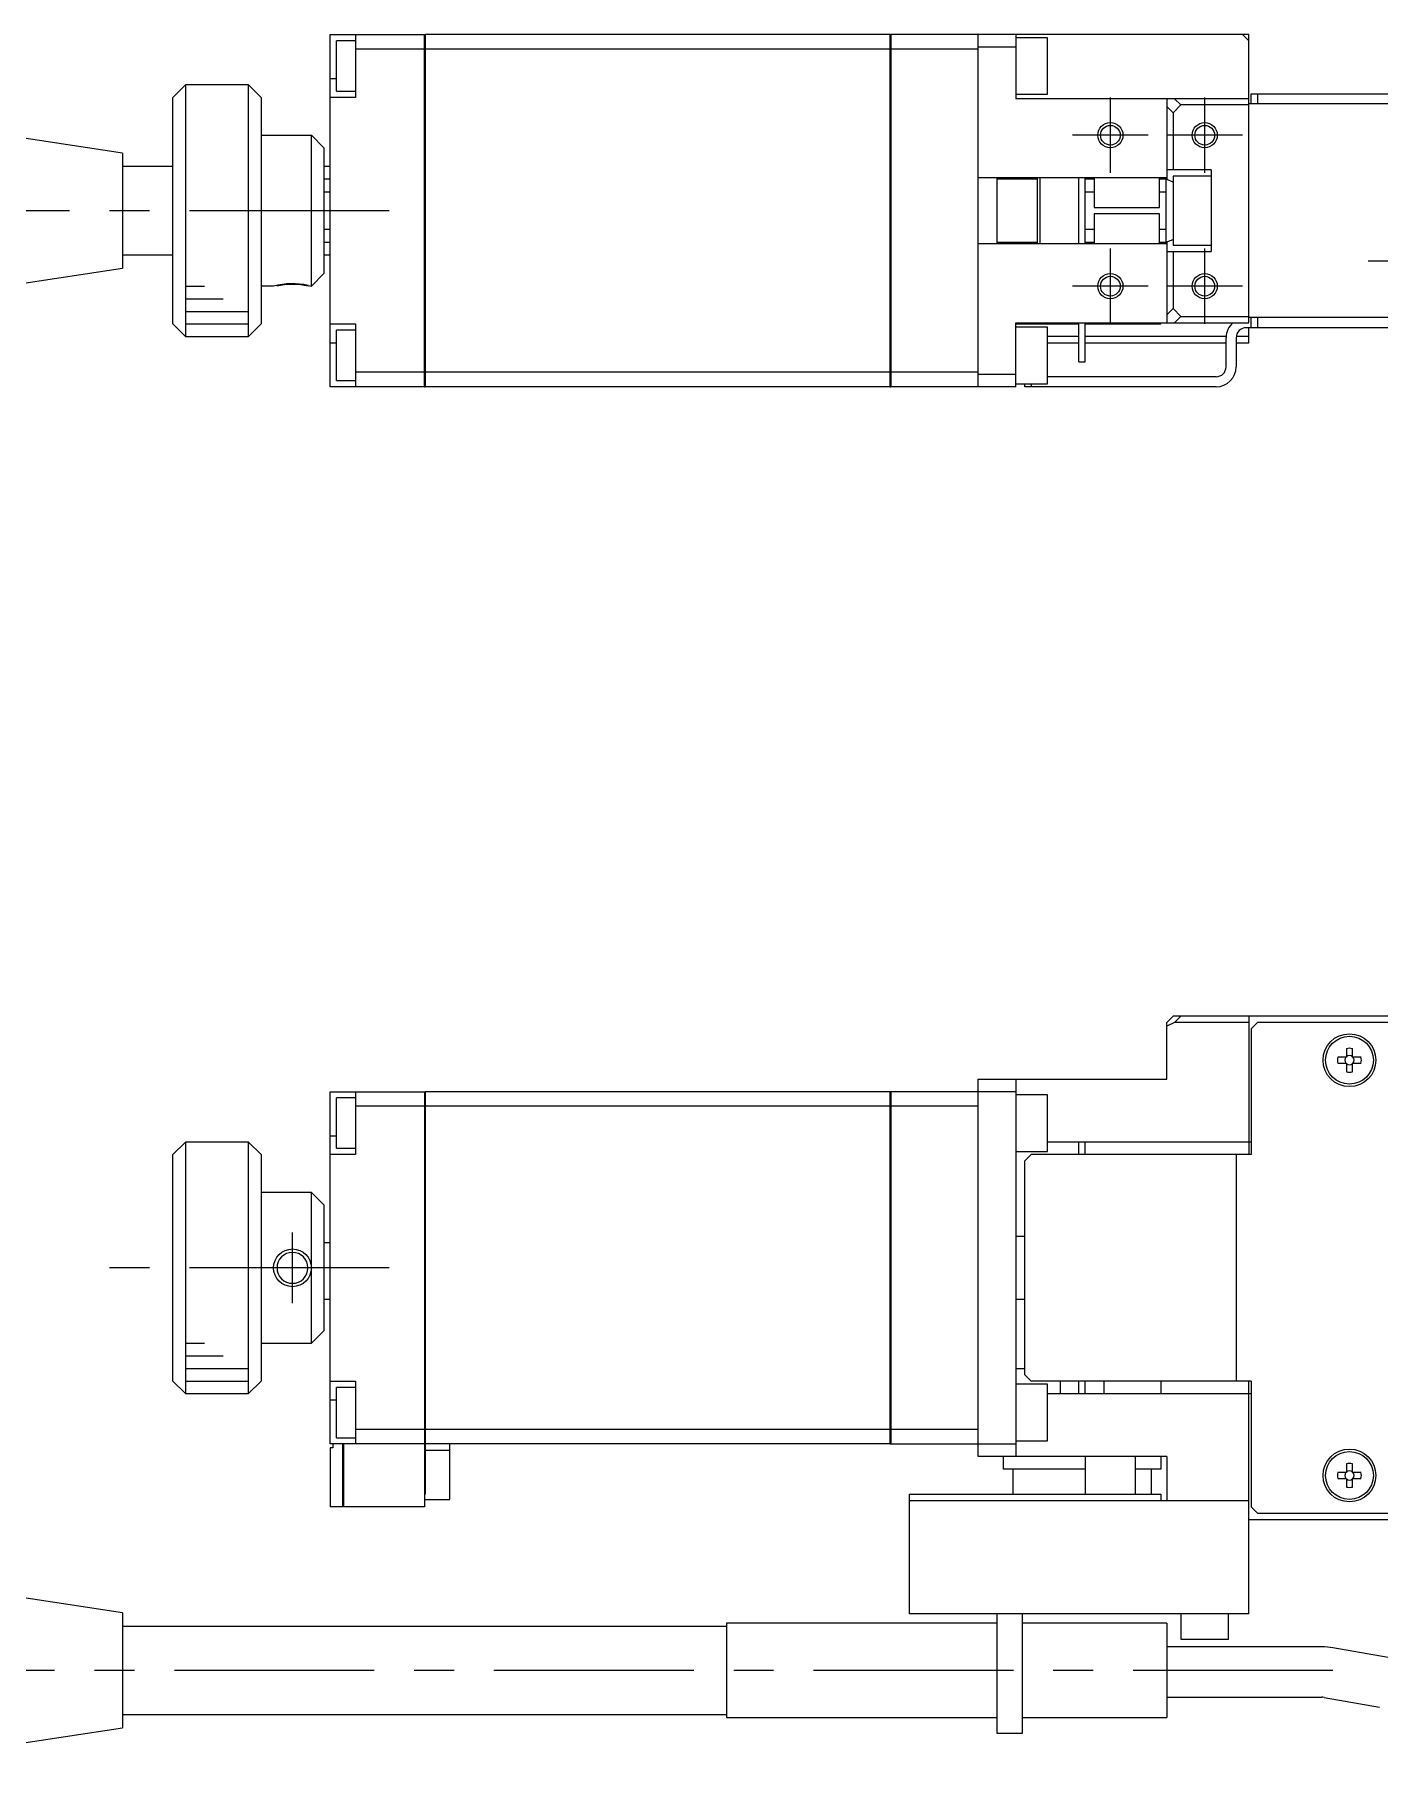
# Model space of a CAD drawing. Extents: x 0 to 680, y -8 to 382.
# Drawn here: x 117 to 223.9, y 244.7 to 381.7 of the extents above; entities that cross this region are included whole.
import ezdxf

# ---------------------------------------------------------------- set-up
doc = ezdxf.new("R2010")
doc.units = 0
doc.header["$LTSCALE"] = 0.5
doc.linetypes.add('CENTER', pattern=[50.8, 31.75, -6.35, 6.35, -6.35])
for name, color, linetype in [('MSM_CENTER', 1, 'CENTER'), ('MSM_CONTINUOUS', 7, 'CONTINUOUS'), ('MSM_NARROW', 5, 'CONTINUOUS')]:
    doc.layers.add(name, color=color, linetype=linetype)

msp = doc.modelspace()

# ---------------------------------------------------------------- linework, layer by layer
at = {"layer": 'MSM_CENTER'}
for p, q in [((202.55, 370.72), (202.55, 376.72)), ((210.05, 370.72), (210.05, 376.72)), ((205.55, 373.72), (199.55, 373.72)), ((213.05, 373.72), (207.05, 373.72)), ((145.24, 367.72), (70.24, 367.72)), ((202.55, 358.72), (202.55, 364.72)), ((210.05, 358.72), (210.05, 364.72)), ((230.05, 363.72), (223.05, 363.72)), ((205.55, 361.72), (199.55, 361.72)), ((213.05, 361.72), (207.05, 361.72)), ((137.55, 280.9), (137.55, 286.5)), ((145.24, 283.7), (120.24, 283.7)), ((220.24, 251.7), (70.24, 251.7))]:
    msp.add_line(p, q, dxfattribs=at)
at = {"layer": 'MSM_CONTINUOUS'}
for p, q in [((140.55, 353.72), (140.55, 381.72)), ((140.55, 381.72), (148.05, 381.72)), ((142.55, 381.22), (141.05, 381.22)), ((141.05, 377.22), (141.05, 381.22)), ((142.55, 381.72), (142.55, 376.72)), ((148.05, 353.72), (148.05, 381.72)), ((148.05, 381.71), (148.1, 381.71)), ((185.05, 381.72), (148.1, 381.72)), ((148.1, 381.72), (148.1, 353.72)), ((185.05, 353.72), (185.05, 381.72)), ((185.05, 381.71), (185.1, 381.71)), ((213.55, 381.72), (185.1, 381.72)), ((185.1, 381.72), (185.1, 353.72)), ((192.05, 353.72), (192.05, 381.72)), ((195.05, 381.72), (195.05, 376.62)), ((197.55, 381.47), (195.05, 381.47)), ((197.55, 376.97), (197.55, 381.47)), ((213.05, 381.72), (213.55, 381.22)), ((213.55, 358.82), (213.55, 381.72)), ((148.05, 380.57), (142.55, 380.57)), ((148.05, 380.57), (148.1, 380.57)), ((185.05, 380.57), (148.1, 380.57)), ((185.05, 380.57), (185.1, 380.57)), ((192.05, 380.57), (185.1, 380.57)), ((195.05, 380.72), (192.05, 380.72)), ((140.55, 378.22), (141.05, 378.22)), ((129.05, 377.72), (128.05, 376.72)), ((134.05, 377.72), (129.05, 377.72)), ((129.05, 377.72), (129.05, 357.72)), ((135.05, 376.72), (134.05, 377.72)), ((134.05, 357.72), (134.05, 377.72)), ((141.05, 377.22), (142.55, 377.22)), ((195.05, 376.97), (197.55, 376.97)), ((213.75, 376.22), (213.75, 377.02)), ((213.75, 377.02), (228.75, 377.02)), ((214.25, 377.02), (214.25, 376.22)), ((128.05, 358.72), (128.05, 376.72)), ((135.05, 376.72), (135.05, 358.72)), ((142.55, 376.72), (140.55, 376.72)), ((213.55, 376.62), (195.05, 376.62)), ((207.05, 376.62), (207.05, 370.21)), ((207.55, 375.51), (207.05, 376.01)), ((208.16, 376.12), (207.55, 375.51)), ((207.55, 375.51), (207.55, 370.97)), ((207.66, 376.62), (208.16, 376.12)), ((213.55, 376.12), (208.16, 376.12)), ((229.05, 376.22), (213.55, 376.22)), ((124.05, 372.29), (108.05, 374.72)), ((135.05, 373.72), (139.05, 373.72)), ((140.05, 372.72), (139.05, 373.72)), ((139.05, 361.72), (139.05, 373.72)), ((140.05, 372.72), (140.05, 362.72)), ((124.05, 372.29), (124.05, 363.15)), ((128.05, 371.22), (124.05, 371.22)), ((140.55, 371.22), (140.05, 371.22)), ((140.55, 370.22), (140.05, 370.22)), ((207.05, 370.32), (192.05, 370.32)), ((193.55, 365.12), (193.55, 370.32)), ((196.75, 370.22), (193.55, 370.22)), ((196.75, 365.12), (196.75, 370.32)), ((196.95, 370.32), (196.95, 365.12)), ((200.05, 365.12), (200.05, 370.32)), ((200.55, 365.12), (200.55, 370.32)), ((201.25, 370.22), (200.55, 370.22)), ((201.25, 370.32), (201.25, 367.97)), ((206.45, 367.97), (206.45, 370.32)), ((206.95, 370.22), (206.45, 370.22)), ((206.55, 370.22), (206.55, 370.32)), ((206.95, 370.32), (206.95, 365.12)), ((210.55, 370.97), (207.05, 370.97)), ((207.55, 370), (207.05, 370.21)), ((207.55, 370.47), (207.55, 364.97)), ((210.55, 370.47), (207.55, 370.47)), ((210.55, 370.97), (210.55, 364.47)), ((140.05, 369.22), (140.55, 369.22)), ((200.55, 369.22), (201.25, 369.22)), ((206.45, 369.22), (206.95, 369.22)), ((201.25, 367.97), (206.45, 367.97)), ((201.25, 367.47), (201.25, 365.12)), ((206.45, 367.47), (201.25, 367.47)), ((206.45, 365.12), (206.45, 367.47)), ((140.55, 366.22), (140.05, 366.22)), ((201.25, 366.22), (200.55, 366.22)), ((206.95, 366.22), (206.45, 366.22)), ((140.05, 365.22), (140.55, 365.22)), ((192.05, 365.12), (207.05, 365.12)), ((193.55, 365.22), (196.75, 365.22)), ((200.55, 365.22), (201.25, 365.22)), ((206.45, 365.22), (206.95, 365.22)), ((206.55, 365.12), (206.55, 365.22)), ((207.05, 365.24), (207.55, 365.44)), ((207.05, 365.24), (207.05, 358.82)), ((207.55, 364.97), (210.55, 364.97)), ((108.05, 360.72), (124.05, 363.15)), ((124.05, 364.22), (128.05, 364.22)), ((140.05, 364.22), (140.55, 364.22)), ((207.05, 364.47), (210.55, 364.47)), ((207.55, 364.47), (207.55, 359.94)), ((139.05, 361.72), (140.05, 362.72)), ((136.05, 361.72), (135.05, 361.72)), ((207.05, 359.44), (207.55, 359.94)), ((207.55, 359.94), (208.16, 359.32)), ((208.16, 359.32), (207.66, 358.82)), ((208.16, 359.32), (213.55, 359.32)), ((229.05, 359.22), (213.55, 359.22)), ((213.75, 358.42), (213.75, 359.22)), ((214.25, 359.22), (214.25, 358.42)), ((128.05, 358.72), (129.05, 357.72)), ((129.05, 357.72), (134.05, 357.72)), ((134.05, 357.72), (135.05, 358.72)), ((140.55, 358.72), (142.55, 358.72)), ((142.55, 358.22), (141.05, 358.22)), ((141.05, 354.22), (141.05, 358.22)), ((142.55, 358.72), (142.55, 353.72)), ((195.05, 358.82), (213.55, 358.82)), ((195.05, 353.72), (195.05, 358.82)), ((195.05, 358.72), (200.05, 358.72)), ((197.55, 358.47), (195.05, 358.47)), ((197.55, 353.97), (197.55, 358.47)), ((200.05, 357.72), (197.55, 357.72)), ((200.05, 355.72), (200.05, 358.82)), ((200.55, 355.72), (200.55, 358.82)), ((200.55, 358.72), (206.55, 358.72)), ((211.75, 357.72), (200.55, 357.72)), ((206.55, 358.72), (206.55, 358.82)), ((213.55, 357.72), (212.55, 357.72)), ((228.75, 358.42), (213.35, 358.42)), ((213.55, 357.22), (213.55, 358.42)), ((140.55, 357.22), (141.05, 357.22)), ((197.55, 357.22), (200.05, 357.22)), ((200.55, 357.22), (211.75, 357.22)), ((211.75, 355.32), (211.75, 357.62)), ((212.55, 357.62), (212.55, 355.32)), ((212.55, 357.22), (213.55, 357.22)), ((200.05, 355.72), (200.55, 355.72)), ((148.05, 353.72), (140.55, 353.72)), ((141.05, 354.22), (142.55, 354.22)), ((148.05, 354.88), (142.55, 354.88)), ((148.05, 354.88), (148.1, 354.88)), ((148.05, 353.73), (148.1, 353.73)), ((185.05, 354.88), (148.1, 354.88)), ((185.05, 353.72), (148.1, 353.72)), ((185.05, 354.88), (185.1, 354.88)), ((185.05, 353.73), (185.1, 353.73)), ((192.05, 354.88), (185.1, 354.88)), ((195.05, 353.72), (185.1, 353.72)), ((192.05, 354.72), (195.05, 354.72)), ((195.05, 353.97), (197.55, 353.97)), ((195.75, 353.72), (195.75, 353.97)), ((210.95, 353.72), (195.75, 353.72)), ((196.25, 353.97), (196.25, 353.72)), ((210.95, 354.52), (197.55, 354.52)), ((207.05, 303.2), (207.55, 303.7)), ((207.66, 303.2), (207.05, 302.9)), ((207.05, 298.7), (207.05, 303.2)), ((251.05, 303.7), (207.55, 303.7)), ((208.16, 303.7), (207.66, 303.2)), ((213.55, 303.2), (207.66, 303.2)), ((213.55, 303.7), (213.55, 292.7)), ((214.25, 303.2), (213.75, 302.7)), ((228.25, 303.2), (214.25, 303.2)), ((213.75, 302.7), (213.75, 292.7)), ((221.31, 300.44), (220.63, 300.44)), ((221.31, 301.12), (221.31, 300.44)), ((221.79, 300.44), (221.79, 301.12)), ((222.47, 300.44), (221.79, 300.44)), ((220.63, 299.96), (221.31, 299.96)), ((221.31, 299.96), (221.31, 299.28)), ((221.79, 299.28), (221.79, 299.96)), ((221.79, 299.96), (222.47, 299.96)), ((140.55, 269.7), (140.55, 297.7)), ((140.55, 297.7), (148.05, 297.7)), ((142.55, 297.7), (142.55, 292.7)), ((148.05, 297.7), (148.05, 264.7)), ((148.05, 297.69), (148.1, 297.69)), ((185.05, 297.7), (148.1, 297.7)), ((148.1, 297.7), (148.1, 265.7)), ((185.05, 269.7), (185.05, 297.7)), ((185.05, 297.69), (185.1, 297.69)), ((195.05, 297.7), (185.1, 297.7)), ((185.1, 297.7), (185.1, 269.7)), ((192.05, 298.7), (207.05, 298.7)), ((192.05, 268.7), (192.05, 298.7)), ((195.05, 298.7), (195.05, 268.7)), ((197.55, 297.45), (195.05, 297.45)), ((197.55, 292.95), (197.55, 297.45)), ((142.55, 297.2), (141.05, 297.2)), ((141.05, 293.2), (141.05, 297.2)), ((148.05, 296.55), (142.55, 296.55)), ((148.05, 296.54), (148.1, 296.54)), ((185.05, 296.55), (148.1, 296.55)), ((185.05, 296.54), (185.1, 296.54)), ((192.05, 296.55), (185.1, 296.55)), ((129.05, 293.7), (128.05, 292.7)), ((129.05, 293.7), (129.05, 273.7)), ((134.05, 293.7), (129.05, 293.7)), ((134.05, 273.7), (134.05, 293.7)), ((135.05, 292.7), (134.05, 293.7)), ((140.55, 294.2), (141.05, 294.2)), ((213.75, 293.7), (197.55, 293.7)), ((200.05, 292.7), (200.05, 293.7)), ((200.55, 292.7), (200.55, 293.7)), ((128.05, 274.7), (128.05, 292.7)), ((135.05, 292.7), (135.05, 274.7)), ((142.55, 292.7), (140.55, 292.7)), ((141.05, 293.2), (142.55, 293.2)), ((195.05, 292.95), (197.55, 292.95)), ((196.25, 292.7), (195.75, 292.2)), ((195.75, 275.2), (195.75, 292.2)), ((213.75, 292.7), (196.25, 292.7)), ((212.55, 292.7), (212.55, 274.7)), ((139.05, 289.7), (135.05, 289.7)), ((139.05, 289.7), (140.05, 288.7)), ((139.05, 277.7), (139.05, 289.7)), ((140.05, 288.7), (140.05, 278.7)), ((140.55, 285.7), (140.05, 285.7)), ((195.75, 286.2), (195.05, 286.2)), ((140.05, 281.2), (140.55, 281.2)), ((195.05, 281.2), (195.75, 281.2)), ((140.05, 278.7), (139.05, 277.7)), ((135.05, 277.7), (139.05, 277.7)), ((195.05, 275.7), (195.75, 275.7)), ((128.05, 274.7), (129.05, 273.7)), ((134.05, 273.7), (135.05, 274.7)), ((140.55, 274.7), (142.55, 274.7)), ((142.55, 274.2), (141.05, 274.2)), ((141.05, 270.2), (141.05, 274.2)), ((142.55, 274.7), (142.55, 269.7)), ((197.55, 274.45), (195.05, 274.45)), ((195.75, 275.2), (196.25, 274.7)), ((213.75, 274.7), (196.25, 274.7)), ((197.55, 269.95), (197.55, 274.45)), ((198.55, 274.7), (198.55, 273.7)), ((200.05, 273.7), (200.05, 274.7)), ((200.55, 273.7), (200.55, 274.7)), ((202.05, 273.7), (202.05, 274.7)), ((206.55, 274.7), (206.55, 273.7)), ((213.55, 256.2), (213.55, 274.7)), ((213.75, 274.7), (213.75, 264.7)), ((129.05, 273.7), (134.05, 273.7)), ((140.55, 273.2), (141.05, 273.2)), ((197.55, 273.7), (213.75, 273.7)), ((141.05, 270.2), (142.55, 270.2)), ((148.05, 270.86), (142.55, 270.86)), ((148.05, 270.86), (148.1, 270.86)), ((185.05, 270.86), (148.1, 270.86)), ((185.05, 270.86), (185.1, 270.86)), ((192.05, 270.86), (185.1, 270.86)), ((195.05, 269.95), (197.55, 269.95)), ((148.05, 269.7), (140.55, 269.7)), ((140.75, 269.4), (140.55, 269.4)), ((140.55, 269.4), (140.55, 264.7)), ((140.75, 269.7), (140.75, 269.4)), ((141.55, 264.7), (141.55, 269.7)), ((141.6, 269.7), (141.6, 264.7)), ((148.05, 269.71), (148.1, 269.71)), ((185.05, 269.7), (148.1, 269.7)), ((148.1, 269.2), (150.05, 269.2)), ((150.05, 265.3), (150.05, 269.7)), ((185.05, 269.71), (185.1, 269.71)), ((185.1, 269.7), (195.05, 269.7)), ((207.05, 268.7), (192.05, 268.7)), ((194.05, 267.7), (194.05, 268.7)), ((200.55, 268.7), (200.55, 265.7)), ((204.55, 265.7), (204.55, 268.7)), ((206.55, 268.7), (206.55, 267.7)), ((207.05, 268.7), (207.05, 265.2)), ((200.55, 267.7), (194.05, 267.7)), ((194.8, 267.7), (194.8, 265.7)), ((206.55, 267.7), (204.55, 267.7)), ((205.8, 267.7), (205.8, 265.7)), ((221.31, 267.44), (220.63, 267.44)), ((221.31, 268.12), (221.31, 267.44)), ((221.79, 267.44), (221.79, 268.12)), ((222.47, 267.44), (221.79, 267.44)), ((220.63, 266.96), (221.31, 266.96)), ((221.31, 266.96), (221.31, 266.28)), ((221.79, 266.28), (221.79, 266.96)), ((221.79, 266.96), (222.47, 266.96)), ((141.55, 264.7), (140.55, 264.7)), ((141.55, 264.75), (141.6, 264.75)), ((148.05, 264.7), (141.6, 264.7)), ((148.1, 265.7), (148.05, 265.7)), ((148.05, 265.3), (150.05, 265.3)), ((186.55, 265.7), (206.55, 265.7)), ((186.55, 265.7), (186.55, 256.2)), ((186.55, 265.2), (213.55, 265.2)), ((206.55, 265.7), (206.55, 265.2)), ((213.75, 264.7), (214.25, 264.2)), ((213.55, 263.7), (251.05, 263.7)), ((214.25, 264.2), (228.25, 264.2)), ((124.05, 256.27), (108.05, 258.7)), ((124.05, 256.27), (124.05, 247.13)), ((172.05, 255.2), (124.05, 255.2)), ((193.55, 255.45), (172.05, 255.45)), ((172.05, 255.45), (172.05, 247.95)), ((213.55, 256.2), (186.55, 256.2)), ((193.55, 246.7), (193.55, 256.2)), ((195.55, 256.2), (195.55, 246.7)), ((207.05, 255.45), (195.55, 255.45)), ((207.05, 255.45), (207.05, 247.95)), ((208.15, 256.2), (208.15, 254.2)), ((211.95, 254.2), (211.95, 256.2)), ((219.36, 253.57), (207.05, 253.57)), ((208.15, 254.2), (211.95, 254.2)), ((224.64, 252.72), (220.23, 253.49)), ((207.05, 249.57), (219.36, 249.57)), ((219.53, 249.55), (223.94, 248.78)), ((124.05, 248.2), (172.05, 248.2)), ((108.05, 244.7), (124.05, 247.13)), ((172.05, 247.95), (193.55, 247.95)), ((195.55, 246.7), (193.55, 246.7)), ((195.55, 247.95), (207.05, 247.95))]:
    msp.add_line(p, q, dxfattribs=at)
for centre, radius in [((202.55, 373.72), 0.783), ((210.05, 373.72), 0.783), ((202.55, 361.72), 0.783), ((210.05, 361.72), 0.783), ((221.55, 300.2), 2.1), ((221.55, 300.2), 1.9), ((221.55, 267.2), 2.1), ((221.55, 267.2), 1.9)]:
    msp.add_circle(centre, radius, dxfattribs=at)
at = {"layer": 'MSM_CONTINUOUS', "extrusion": (0, 0, -1)}
msp.add_circle((-137.55, 283.7), 1.23, dxfattribs=at)
at = {"layer": 'MSM_CONTINUOUS'}
for centre, radius, start, end in [((137.55, 355.86), 6, 77.9757, 102.0243), ((213.35, 357.62), 1.6, 131.4097, 180), ((213.35, 357.62), 0.8, 90, 180), ((210.95, 355.32), 0.8, 270, 0), ((210.95, 355.32), 1.6, 270, 0), ((221.55, 300.2), 0.95, 165.3667, 194.6333), ((221.55, 300.2), 0.365, 138.8496, 221.1504), ((221.55, 300.2), 0.95, 75.3667, 104.6333), ((221.55, 300.2), 0.365, 48.8496, 131.1504), ((221.55, 300.2), 0.365, 318.8496, 41.1504), ((221.55, 300.2), 0.95, 345.3667, 14.6333), ((221.55, 300.2), 0.365, 228.8496, 311.1504), ((221.55, 300.2), 0.95, 255.3667, 284.6333), ((221.55, 267.2), 0.95, 165.3667, 194.6333), ((221.55, 267.2), 0.365, 138.8496, 221.1504), ((221.55, 267.2), 0.95, 75.3667, 104.6333), ((221.55, 267.2), 0.365, 48.8496, 131.1504), ((221.55, 267.2), 0.365, 318.8496, 41.1504), ((221.55, 267.2), 0.95, 345.3667, 14.6333), ((221.55, 267.2), 0.365, 228.8496, 311.1504), ((221.55, 267.2), 0.95, 255.3667, 284.6333), ((219.36, 248.57), 5, 80, 90), ((219.36, 248.57), 1, 80, 90)]:
    msp.add_arc(centre, radius, start, end, dxfattribs=at)
at = {"layer": 'MSM_NARROW'}
for p, q in [((138.81, 361.78), (139.05, 361.72)), ((129.05, 361.72), (130.55, 361.72)), ((129.05, 360.72), (132.05, 360.72)), ((129.05, 359.72), (134.05, 359.72)), ((129.05, 358.72), (134.05, 358.72)), ((129.05, 277.7), (130.55, 277.7)), ((129.05, 276.7), (132.05, 276.7)), ((129.05, 275.7), (134.05, 275.7)), ((129.05, 274.7), (134.05, 274.7))]:
    msp.add_line(p, q, dxfattribs=at)
for centre, radius in [((202.55, 373.72), 1), ((210.05, 373.72), 1), ((202.55, 361.72), 1), ((210.05, 361.72), 1), ((137.55, 283.7), 1.5)]:
    msp.add_circle(centre, radius, dxfattribs=at)
msp.add_arc((137.54, 355.94), 5.98, 77.7879, 104.4982, dxfattribs=at)

doc.saveas('drawing.dxf')
